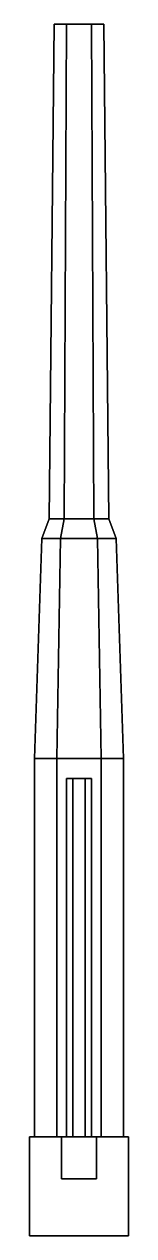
# Model space of a CAD drawing. Extents: x -0.2 to 0.2, y -1.04 to 3.86.
import ezdxf

# ---------------------------------------------------------------- set-up
doc = ezdxf.new("R2010")
doc.units = 0
doc.layers.add('BARREL', color=1, linetype='CONTINUOUS')

msp = doc.modelspace()

# ---------------------------------------------------------------- linework, layer by layer
at = {"layer": 'BARREL'}
for points in [[(-0.05, 3.86, 0.0866), (-0.1, 3.86), (-0.12, 1.86), (-0.06, 1.86, 0.1039)], [(-0.1, 3.86), (-0.05, 3.86, -0.0866), (-0.06, 1.86, -0.1039), (-0.12, 1.86)], [(0.1, 3.86), (-0.1, 3.86), (-0.05, 3.86, 0.0866), (0.05, 3.86, 0.0866)], [(0.05, 3.86, -0.0866), (-0.05, 3.86, -0.0866), (-0.1, 3.86), (0.1, 3.86)], [(-0.05, 3.86, -0.0866), (0.05, 3.86, -0.0866), (0.06, 1.86, -0.1039), (-0.06, 1.86, -0.1039)], [(0.05, 3.86, 0.0866), (-0.05, 3.86, 0.0866), (-0.06, 1.86, 0.1039), (0.06, 1.86, 0.1039)], [(0.1, 3.86), (0.05, 3.86, 0.0866), (0.06, 1.86, 0.1039), (0.12, 1.86)], [(0.05, 3.86, -0.0866), (0.1, 3.86), (0.12, 1.86), (0.06, 1.86, -0.1039)], [(-0.06, 1.86, 0.1039), (-0.12, 1.86), (-0.15, 1.78), (-0.075, 1.78, 0.1299)], [(-0.12, 1.86), (-0.06, 1.86, -0.1039), (-0.075, 1.78, -0.1299), (-0.15, 1.78)], [(-0.06, 1.86, -0.1039), (0.06, 1.86, -0.1039), (0.075, 1.78, -0.1299), (-0.075, 1.78, -0.1299)], [(0.06, 1.86, 0.1039), (-0.06, 1.86, 0.1039), (-0.075, 1.78, 0.1299), (0.075, 1.78, 0.1299)], [(0.12, 1.86), (0.06, 1.86, 0.1039), (0.075, 1.78, 0.1299), (0.15, 1.78)], [(0.06, 1.86, -0.1039), (0.12, 1.86), (0.15, 1.78), (0.075, 1.78, -0.1299)], [(-0.075, 1.78, 0.1299), (-0.15, 1.78), (-0.18, 0.89), (-0.09, 0.89, 0.1559)], [(-0.15, 1.78), (-0.075, 1.78, -0.1299), (-0.09, 0.89, -0.1559), (-0.18, 0.89)], [(-0.075, 1.78, -0.1299), (0.075, 1.78, -0.1299), (0.09, 0.89, -0.1559), (-0.09, 0.89, -0.1559)], [(0.075, 1.78, 0.1299), (-0.075, 1.78, 0.1299), (-0.09, 0.89, 0.1559), (0.09, 0.89, 0.1559)], [(0.15, 1.78), (0.075, 1.78, 0.1299), (0.09, 0.89, 0.1559), (0.18, 0.89)], [(0.075, 1.78, -0.1299), (0.15, 1.78), (0.18, 0.89), (0.09, 0.89, -0.1559)], [(-0.18, -0.64), (-0.09, -0.64, 0.1559), (-0.09, 0.89, 0.1559), (-0.18, 0.89)], [(-0.09, -0.64, -0.1559), (-0.18, -0.64), (-0.18, 0.89), (-0.09, 0.89, -0.1559)], [(0.09, -0.64, -0.1559), (-0.09, -0.64, -0.1559), (-0.09, 0.89, -0.1559), (0.09, 0.89, -0.1559)], [(-0.09, -0.64, 0.1559), (0.09, -0.64, 0.1559), (0.09, 0.89, 0.1559), (-0.09, 0.89, 0.1559)], [(0.09, -0.64, 0.1559), (0.18, -0.64), (0.18, 0.89), (0.09, 0.89, 0.1559)], [(0.18, -0.64), (0.09, -0.64, -0.1559), (0.09, 0.89, -0.1559), (0.18, 0.89)], [(-0.05, -0.64, 0.3), (-0.025, -0.64, 0.3433), (-0.025, 0.81, 0.3433), (-0.05, 0.81, 0.3)], [(-0.025, -0.64, 0.2567), (-0.05, -0.64, 0.3), (-0.05, 0.81, 0.3), (-0.025, 0.81, 0.2567)], [(-0.025, -0.64, 0.3433), (0.025, -0.64, 0.3433), (0.025, 0.81, 0.3433), (-0.025, 0.81, 0.3433)], [(0.025, -0.64, 0.2567), (-0.025, -0.64, 0.2567), (-0.025, 0.81, 0.2567), (0.025, 0.81, 0.2567)], [(0.025, -0.64, 0.3433), (0.05, -0.64, 0.3), (0.05, 0.81, 0.3), (0.025, 0.81, 0.3433)], [(0.05, -0.64, 0.3), (0.025, -0.64, 0.2567), (0.025, 0.81, 0.2567), (0.05, 0.81, 0.3)], [(0.2, -0.64, 0.26), (0.2, -0.64, -0.17), (-0.2, -0.64, -0.17), (-0.2, -0.64, 0.26)], [(-0.2, -0.64, -0.17), (-0.2, -1.04, -0.17), (-0.2, -1.04, 0.26), (-0.2, -0.64, 0.26)], [(0.2, -0.64, -0.17), (0.2, -1.04, -0.17), (-0.2, -1.04, -0.17), (-0.2, -0.64, -0.17)], [(-0.2, -0.64, 0.26), (-0.2, -1.04, 0.26), (0.2, -1.04, 0.26), (0.2, -0.64, 0.26)], [(-0.07, -0.64, 0.41), (-0.07, -0.81, 0.33), (0.07, -0.81, 0.33), (0.07, -0.64, 0.41)], [(0.07, -0.64, 0.41), (0.07, -0.64, 0.26), (-0.07, -0.64, 0.26), (-0.07, -0.64, 0.41)], [(-0.07, -0.64, 0.26), (-0.07, -0.81, 0.26), (-0.07, -0.81, 0.33), (-0.07, -0.64, 0.41)], [(0.07, -0.81, 0.33), (0.07, -0.81, 0.26), (0.07, -0.64, 0.26), (0.07, -0.64, 0.41)], [(0.2, -1.04, 0.26), (0.2, -1.04, -0.17), (0.2, -0.64, -0.17), (0.2, -0.64, 0.26)], [(-0.07, -0.81, 0.33), (-0.07, -0.81, 0.26), (0.07, -0.81, 0.26), (0.07, -0.81, 0.33)], [(-0.2, -1.04, 0.26), (-0.2, -1.04, -0.17), (0.2, -1.04, -0.17), (0.2, -1.04, 0.26)]]:
    msp.add_3dface(points, dxfattribs=at)

doc.saveas('drawing.dxf')
